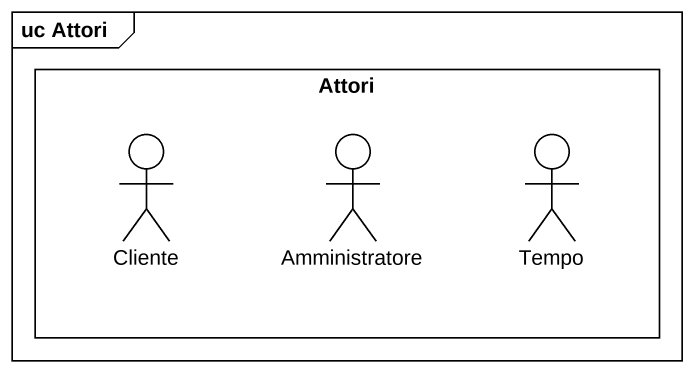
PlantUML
@startuml
mainframe uc Attori
rectangle Attori {
  actor Cliente
  actor Amministratore
  actor Tempo
}
@enduml
